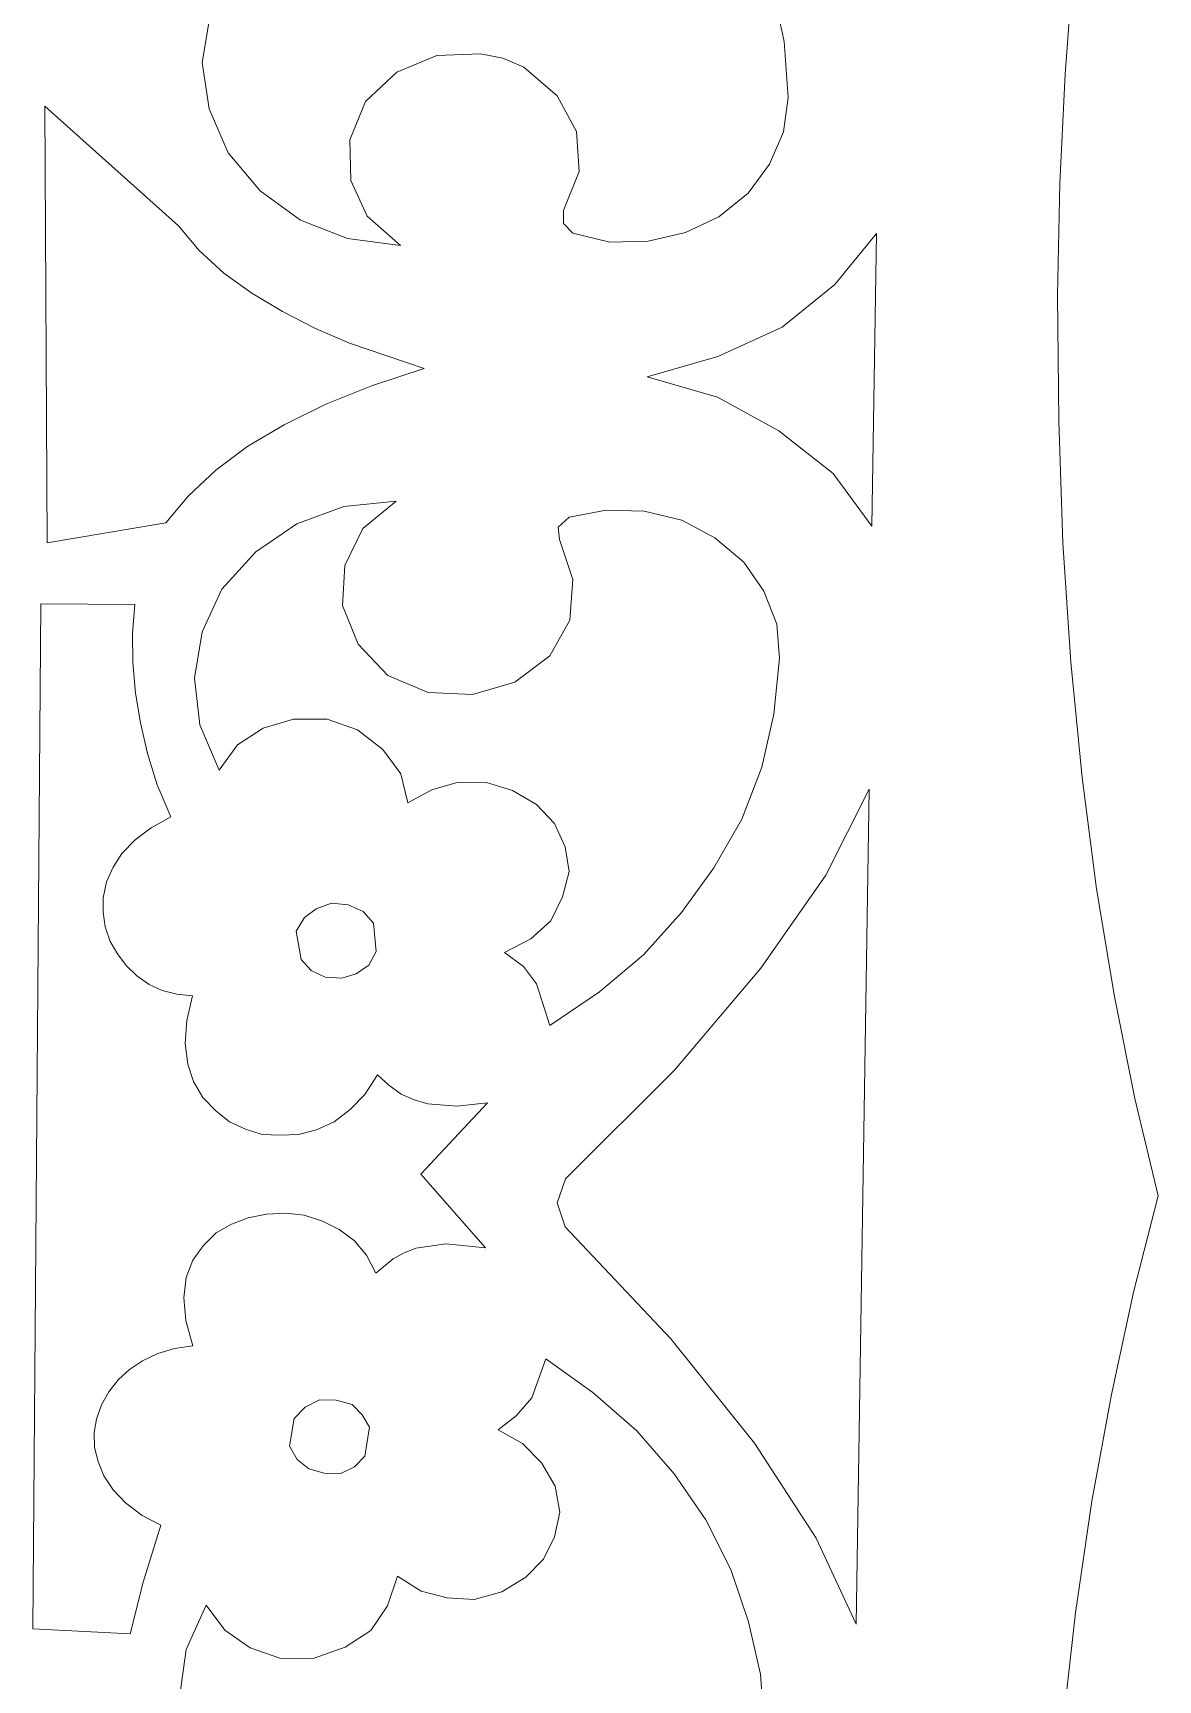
# Model space of a CAD drawing. Header units: inches. Extents: x -2.95 to 3.29, y -5.05 to 4.57.
# Drawn here: x -0.497 to 0.045, y 0.779 to 1.573 of the extents above; entities that cross this region are included whole.
import ezdxf

# ---------------------------------------------------------------- set-up
doc = ezdxf.new("R2010")
doc.units = ezdxf.units.IN
doc.header["$MEASUREMENT"] = 0
doc.layers.add('Katman 1', color=7, linetype='Continuous')

msp = doc.modelspace()

# ---------------------------------------------------------------- linework, layer by layer
at = {"layer": 'Katman 1', "color": 250, "lineweight": 9}
for points in [[(0.00054, 1.55276), (0.00054, 1.55276), (0.00443, 1.60453), (0.00443, 1.60453)], [(-0.14051, 1.59442), (-0.14051, 1.59442), (-0.13475, 1.5685), (-0.13475, 1.5685)], [(-0.41521, 1.55844), (-0.41521, 1.55844), (-0.4115, 1.58048), (-0.4115, 1.58048)], [(-0.13475, 1.5685), (-0.13475, 1.5685), (-0.13288, 1.54155), (-0.13288, 1.54155)], [(-0.41185, 1.53603), (-0.41185, 1.53603), (-0.41521, 1.55844), (-0.41521, 1.55844)], [(-0.30213, 1.56173), (-0.30213, 1.56173), (-0.32144, 1.55383), (-0.32144, 1.55383)], [(-0.28112, 1.56265), (-0.28112, 1.56265), (-0.30213, 1.56173), (-0.30213, 1.56173)], [(-0.2703, 1.56048), (-0.2703, 1.56048), (-0.28112, 1.56265), (-0.28112, 1.56265)], [(-0.26017, 1.5562), (-0.26017, 1.5562), (-0.2703, 1.56048), (-0.2703, 1.56048)], [(-0.24417, 1.54243), (-0.24417, 1.54243), (-0.26017, 1.5562), (-0.26017, 1.5562)], [(-0.32144, 1.55383), (-0.32144, 1.55383), (-0.33657, 1.53964), (-0.33657, 1.53964)], [(-0.00194, 1.50028), (-0.00194, 1.50028), (0.00054, 1.55276), (0.00054, 1.55276)], [(-0.33657, 1.53964), (-0.33657, 1.53964), (-0.34407, 1.52114), (-0.34407, 1.52114)], [(-0.23486, 1.52516), (-0.23486, 1.52516), (-0.24417, 1.54243), (-0.24417, 1.54243)], [(-0.13288, 1.54155), (-0.13288, 1.54155), (-0.13509, 1.52508), (-0.13509, 1.52508)], [(-0.49096, 1.53732), (-0.49096, 1.53732), (-0.48981, 1.32698), (-0.48981, 1.32698)], [(-0.42663, 1.47981), (-0.42663, 1.47981), (-0.49096, 1.53732), (-0.49096, 1.53732)], [(-0.40262, 1.51494), (-0.40262, 1.51494), (-0.41185, 1.53603), (-0.41185, 1.53603)], [(-0.23359, 1.50592), (-0.23359, 1.50592), (-0.23486, 1.52516), (-0.23486, 1.52516)], [(-0.13509, 1.52508), (-0.13509, 1.52508), (-0.14189, 1.5094), (-0.14189, 1.5094)], [(-0.34407, 1.52114), (-0.34407, 1.52114), (-0.34354, 1.50154), (-0.34354, 1.50154)], [(-0.38731, 1.49664), (-0.38731, 1.49664), (-0.40262, 1.51494), (-0.40262, 1.51494)], [(-0.14189, 1.5094), (-0.14189, 1.5094), (-0.15213, 1.4955), (-0.15213, 1.4955)], [(-0.34354, 1.50154), (-0.34354, 1.50154), (-0.33563, 1.48434), (-0.33563, 1.48434)], [(-0.24111, 1.48709), (-0.24111, 1.48709), (-0.23359, 1.50592), (-0.23359, 1.50592)], [(-0.00308, 1.44635), (-0.00308, 1.44635), (-0.00194, 1.50028), (-0.00194, 1.50028)], [(-0.36782, 1.48246), (-0.36782, 1.48246), (-0.38731, 1.49664), (-0.38731, 1.49664)], [(-0.15213, 1.4955), (-0.15213, 1.4955), (-0.16622, 1.48406), (-0.16622, 1.48406)], [(-0.33563, 1.48434), (-0.33563, 1.48434), (-0.31963, 1.47019), (-0.31963, 1.47019)], [(-0.24116, 1.4808), (-0.24116, 1.4808), (-0.24111, 1.48709), (-0.24111, 1.48709)], [(-0.41659, 1.46782), (-0.41659, 1.46782), (-0.42663, 1.47981), (-0.42663, 1.47981)], [(-0.34516, 1.47355), (-0.34516, 1.47355), (-0.36782, 1.48246), (-0.36782, 1.48246)], [(-0.23664, 1.47621), (-0.23664, 1.47621), (-0.24116, 1.4808), (-0.24116, 1.4808)], [(-0.21883, 1.47185), (-0.21883, 1.47185), (-0.23664, 1.47621), (-0.23664, 1.47621)], [(-0.18239, 1.4765), (-0.18239, 1.4765), (-0.20027, 1.47241), (-0.20027, 1.47241)], [(-0.16622, 1.48406), (-0.16622, 1.48406), (-0.18239, 1.4765), (-0.18239, 1.4765)], [(-0.31963, 1.47019), (-0.31963, 1.47019), (-0.34516, 1.47355), (-0.34516, 1.47355)], [(-0.20027, 1.47241), (-0.20027, 1.47241), (-0.21883, 1.47185), (-0.21883, 1.47185)], [(-0.11049, 1.45144), (-0.11049, 1.45144), (-0.09037, 1.47608), (-0.09037, 1.47608)], [(-0.09037, 1.47608), (-0.09037, 1.47608), (-0.09251, 1.33509), (-0.09251, 1.33509)], [(-0.40476, 1.45688), (-0.40476, 1.45688), (-0.41659, 1.46782), (-0.41659, 1.46782)], [(-0.39124, 1.44731), (-0.39124, 1.44731), (-0.40476, 1.45688), (-0.40476, 1.45688)], [(-0.37657, 1.43846), (-0.37657, 1.43846), (-0.39124, 1.44731), (-0.39124, 1.44731)], [(-0.13583, 1.43094), (-0.13583, 1.43094), (-0.11049, 1.45144), (-0.11049, 1.45144)], [(-0.00251, 1.38583), (-0.00251, 1.38583), (-0.00308, 1.44635), (-0.00308, 1.44635)], [(-0.36055, 1.43026), (-0.36055, 1.43026), (-0.37657, 1.43846), (-0.37657, 1.43846)], [(-0.34416, 1.42314), (-0.34416, 1.42314), (-0.36055, 1.43026), (-0.36055, 1.43026)], [(-0.16675, 1.41683), (-0.16675, 1.41683), (-0.13583, 1.43094), (-0.13583, 1.43094)], [(-0.3082, 1.41096), (-0.3082, 1.41096), (-0.34416, 1.42314), (-0.34416, 1.42314)], [(-0.20078, 1.40694), (-0.20078, 1.40694), (-0.16675, 1.41683), (-0.16675, 1.41683)], [(-0.33311, 1.40278), (-0.33311, 1.40278), (-0.3082, 1.41096), (-0.3082, 1.41096)], [(-0.1669, 1.39723), (-0.1669, 1.39723), (-0.20078, 1.40694), (-0.20078, 1.40694)], [(-0.35556, 1.3938), (-0.35556, 1.3938), (-0.33311, 1.40278), (-0.33311, 1.40278)], [(-0.13731, 1.38093), (-0.13731, 1.38093), (-0.1669, 1.39723), (-0.1669, 1.39723)], [(-0.37565, 1.38385), (-0.37565, 1.38385), (-0.35556, 1.3938), (-0.35556, 1.3938)], [(-0.39319, 1.37349), (-0.39319, 1.37349), (-0.37565, 1.38385), (-0.37565, 1.38385)], [(-0.1112, 1.36044), (-0.1112, 1.36044), (-0.13731, 1.38093), (-0.13731, 1.38093)], [(-0.00052, 1.32699), (-0.00052, 1.32699), (-0.00251, 1.38583), (-0.00251, 1.38583)], [(-0.40869, 1.36204), (-0.40869, 1.36204), (-0.39319, 1.37349), (-0.39319, 1.37349)], [(-0.42174, 1.34959), (-0.42174, 1.34959), (-0.40869, 1.36204), (-0.40869, 1.36204)], [(-0.09251, 1.33509), (-0.09251, 1.33509), (-0.1112, 1.36044), (-0.1112, 1.36044)], [(-0.43269, 1.33669), (-0.43269, 1.33669), (-0.42174, 1.34959), (-0.42174, 1.34959)], [(-0.34689, 1.34442), (-0.34689, 1.34442), (-0.36966, 1.3362), (-0.36966, 1.3362)], [(-0.32166, 1.347), (-0.32166, 1.347), (-0.34689, 1.34442), (-0.34689, 1.34442)], [(-0.33785, 1.33385), (-0.33785, 1.33385), (-0.32166, 1.347), (-0.32166, 1.347)], [(-0.22056, 1.34274), (-0.22056, 1.34274), (-0.23843, 1.33937), (-0.23843, 1.33937)], [(-0.20233, 1.34224), (-0.20233, 1.34224), (-0.22056, 1.34274), (-0.22056, 1.34274)], [(-0.18417, 1.33789), (-0.18417, 1.33789), (-0.20233, 1.34224), (-0.20233, 1.34224)], [(-0.48981, 1.32698), (-0.48981, 1.32698), (-0.43269, 1.33669), (-0.43269, 1.33669)], [(-0.36966, 1.3362), (-0.36966, 1.3362), (-0.38939, 1.3227), (-0.38939, 1.3227)], [(-0.34639, 1.31605), (-0.34639, 1.31605), (-0.33785, 1.33385), (-0.33785, 1.33385)], [(-0.23843, 1.33937), (-0.23843, 1.33937), (-0.24367, 1.33454), (-0.24367, 1.33454)], [(-0.24367, 1.33454), (-0.24367, 1.33454), (-0.24304, 1.32857), (-0.24304, 1.32857)], [(-0.16815, 1.32935), (-0.16815, 1.32935), (-0.18417, 1.33789), (-0.18417, 1.33789)], [(-0.24304, 1.32857), (-0.24304, 1.32857), (-0.23656, 1.30926), (-0.23656, 1.30926)], [(-0.15423, 1.31768), (-0.15423, 1.31768), (-0.16815, 1.32935), (-0.16815, 1.32935)], [(0.00325, 1.26957), (0.00325, 1.26957), (-0.00052, 1.32699), (-0.00052, 1.32699)], [(-0.38939, 1.3227), (-0.38939, 1.3227), (-0.40565, 1.30463), (-0.40565, 1.30463)], [(-0.14456, 1.30367), (-0.14456, 1.30367), (-0.15423, 1.31768), (-0.15423, 1.31768)], [(-0.34759, 1.29681), (-0.34759, 1.29681), (-0.34639, 1.31605), (-0.34639, 1.31605)], [(-0.40565, 1.30463), (-0.40565, 1.30463), (-0.41523, 1.28406), (-0.41523, 1.28406)], [(-0.23656, 1.30926), (-0.23656, 1.30926), (-0.23811, 1.28967), (-0.23811, 1.28967)], [(-0.13836, 1.28784), (-0.13836, 1.28784), (-0.14456, 1.30367), (-0.14456, 1.30367)], [(-0.49285, 1.29763), (-0.49285, 1.29763), (-0.49672, 0.80381), (-0.49672, 0.80381)], [(-0.44769, 1.29727), (-0.44769, 1.29727), (-0.49285, 1.29763), (-0.49285, 1.29763)], [(-0.44884, 1.28328), (-0.44884, 1.28328), (-0.44769, 1.29727), (-0.44769, 1.29727)], [(-0.34005, 1.27822), (-0.34005, 1.27822), (-0.34759, 1.29681), (-0.34759, 1.29681)], [(-0.23811, 1.28967), (-0.23811, 1.28967), (-0.24771, 1.27259), (-0.24771, 1.27259)], [(-0.13708, 1.27139), (-0.13708, 1.27139), (-0.13836, 1.28784), (-0.13836, 1.28784)], [(-0.4486, 1.26928), (-0.4486, 1.26928), (-0.44884, 1.28328), (-0.44884, 1.28328)], [(-0.41523, 1.28406), (-0.41523, 1.28406), (-0.41892, 1.26171), (-0.41892, 1.26171)], [(-0.32581, 1.26307), (-0.32581, 1.26307), (-0.34005, 1.27822), (-0.34005, 1.27822)], [(-0.24771, 1.27259), (-0.24771, 1.27259), (-0.26461, 1.25979), (-0.26461, 1.25979)], [(-0.13976, 1.24445), (-0.13976, 1.24445), (-0.13708, 1.27139), (-0.13708, 1.27139)], [(-0.44731, 1.25457), (-0.44731, 1.25457), (-0.4486, 1.26928), (-0.4486, 1.26928)], [(-0.30625, 1.25482), (-0.30625, 1.25482), (-0.32581, 1.26307), (-0.32581, 1.26307)], [(0.00874, 1.21386), (0.00874, 1.21386), (0.00325, 1.26957), (0.00325, 1.26957)], [(-0.44498, 1.2402), (-0.44498, 1.2402), (-0.44731, 1.25457), (-0.44731, 1.25457)], [(-0.41892, 1.26171), (-0.41892, 1.26171), (-0.41631, 1.23929), (-0.41631, 1.23929)], [(-0.28492, 1.25399), (-0.28492, 1.25399), (-0.30625, 1.25482), (-0.30625, 1.25482)], [(-0.26461, 1.25979), (-0.26461, 1.25979), (-0.28492, 1.25399), (-0.28492, 1.25399)], [(-0.44158, 1.22546), (-0.44158, 1.22546), (-0.44498, 1.2402), (-0.44498, 1.2402)], [(-0.41631, 1.23929), (-0.41631, 1.23929), (-0.40702, 1.2175), (-0.40702, 1.2175)], [(-0.38586, 1.23765), (-0.38586, 1.23765), (-0.37114, 1.24211), (-0.37114, 1.24211)], [(-0.37114, 1.24211), (-0.37114, 1.24211), (-0.35502, 1.24198), (-0.35502, 1.24198)], [(-0.35502, 1.24198), (-0.35502, 1.24198), (-0.34037, 1.23691), (-0.34037, 1.23691)], [(-0.14556, 1.21894), (-0.14556, 1.21894), (-0.13976, 1.24445), (-0.13976, 1.24445)], [(-0.39819, 1.2297), (-0.39819, 1.2297), (-0.38586, 1.23765), (-0.38586, 1.23765)], [(-0.34037, 1.23691), (-0.34037, 1.23691), (-0.3282, 1.22737), (-0.3282, 1.22737)], [(-0.43683, 1.21035), (-0.43683, 1.21035), (-0.44158, 1.22546), (-0.44158, 1.22546)], [(-0.40702, 1.2175), (-0.40702, 1.2175), (-0.39819, 1.2297), (-0.39819, 1.2297)], [(-0.3282, 1.22737), (-0.3282, 1.22737), (-0.31952, 1.21577), (-0.31952, 1.21577)], [(-0.31952, 1.21577), (-0.31952, 1.21577), (-0.31614, 1.20176), (-0.31614, 1.20176)], [(-0.1552, 1.19383), (-0.1552, 1.19383), (-0.14556, 1.21894), (-0.14556, 1.21894)], [(-0.43031, 1.19493), (-0.43031, 1.19493), (-0.43683, 1.21035), (-0.43683, 1.21035)], [(-0.31614, 1.20176), (-0.31614, 1.20176), (-0.30455, 1.20794), (-0.30455, 1.20794)], [(-0.30455, 1.20794), (-0.30455, 1.20794), (-0.29193, 1.21169), (-0.29193, 1.21169)], [(-0.29193, 1.21169), (-0.29193, 1.21169), (-0.27828, 1.21158), (-0.27828, 1.21158)], [(-0.27828, 1.21158), (-0.27828, 1.21158), (-0.26568, 1.20763), (-0.26568, 1.20763)], [(-0.26568, 1.20763), (-0.26568, 1.20763), (-0.2542, 1.2009), (-0.2542, 1.2009)], [(-0.11479, 1.16691), (-0.11479, 1.16691), (-0.09385, 1.20838), (-0.09385, 1.20838)], [(-0.09385, 1.20838), (-0.09385, 1.20838), (-0.10016, 0.80594), (-0.10016, 0.80594)], [(0.01565, 1.16029), (0.01565, 1.16029), (0.00874, 1.21386), (0.00874, 1.21386)], [(-0.2542, 1.2009), (-0.2542, 1.2009), (-0.2455, 1.19172), (-0.2455, 1.19172)], [(-0.43977, 1.18975), (-0.43977, 1.18975), (-0.43031, 1.19493), (-0.43031, 1.19493)], [(-0.2455, 1.19172), (-0.2455, 1.19172), (-0.24039, 1.18048), (-0.24039, 1.18048)], [(-0.16868, 1.17047), (-0.16868, 1.17047), (-0.1552, 1.19383), (-0.1552, 1.19383)], [(-0.45387, 1.17729), (-0.45387, 1.17729), (-0.44753, 1.18386), (-0.44753, 1.18386)], [(-0.44753, 1.18386), (-0.44753, 1.18386), (-0.43977, 1.18975), (-0.43977, 1.18975)], [(-0.45813, 1.17065), (-0.45813, 1.17065), (-0.45387, 1.17729), (-0.45387, 1.17729)], [(-0.24039, 1.18048), (-0.24039, 1.18048), (-0.23837, 1.16857), (-0.23837, 1.16857)], [(-0.46134, 1.16365), (-0.46134, 1.16365), (-0.45813, 1.17065), (-0.45813, 1.17065)], [(-0.23837, 1.16857), (-0.23837, 1.16857), (-0.24157, 1.15635), (-0.24157, 1.15635)], [(-0.18428, 1.1489), (-0.18428, 1.1489), (-0.16868, 1.17047), (-0.16868, 1.17047)], [(-0.14599, 1.122), (-0.14599, 1.122), (-0.11479, 1.16691), (-0.11479, 1.16691)], [(-0.46282, 1.15595), (-0.46282, 1.15595), (-0.46134, 1.16365), (-0.46134, 1.16365)], [(0.02436, 1.10844), (0.02436, 1.10844), (0.01565, 1.16029), (0.01565, 1.16029)], [(-0.46287, 1.14898), (-0.46287, 1.14898), (-0.46282, 1.15595), (-0.46282, 1.15595)], [(-0.35294, 1.15341), (-0.35294, 1.15341), (-0.36028, 1.15064), (-0.36028, 1.15064)], [(-0.3449, 1.15263), (-0.3449, 1.15263), (-0.35294, 1.15341), (-0.35294, 1.15341)], [(-0.33757, 1.14941), (-0.33757, 1.14941), (-0.3449, 1.15263), (-0.3449, 1.15263)], [(-0.24157, 1.15635), (-0.24157, 1.15635), (-0.24728, 1.14486), (-0.24728, 1.14486)], [(-0.46186, 1.14199), (-0.46186, 1.14199), (-0.46287, 1.14898), (-0.46287, 1.14898)], [(-0.36593, 1.14646), (-0.36593, 1.14646), (-0.36985, 1.13987), (-0.36985, 1.13987)], [(-0.36028, 1.15064), (-0.36028, 1.15064), (-0.36593, 1.14646), (-0.36593, 1.14646)], [(-0.3327, 1.14376), (-0.3327, 1.14376), (-0.33757, 1.14941), (-0.33757, 1.14941)], [(-0.33143, 1.13012), (-0.33143, 1.13012), (-0.3327, 1.14376), (-0.3327, 1.14376)], [(-0.24728, 1.14486), (-0.24728, 1.14486), (-0.2568, 1.13616), (-0.2568, 1.13616)], [(-0.20263, 1.12842), (-0.20263, 1.12842), (-0.18428, 1.1489), (-0.18428, 1.1489)], [(-0.4595, 1.13497), (-0.4595, 1.13497), (-0.46186, 1.14199), (-0.46186, 1.14199)], [(-0.45599, 1.12899), (-0.45599, 1.12899), (-0.4595, 1.13497), (-0.4595, 1.13497)], [(-0.36985, 1.13987), (-0.36985, 1.13987), (-0.36749, 1.1262), (-0.36749, 1.1262)], [(-0.2568, 1.13616), (-0.2568, 1.13616), (-0.26948, 1.12963), (-0.26948, 1.12963)], [(-0.45185, 1.12333), (-0.45185, 1.12333), (-0.45599, 1.12899), (-0.45599, 1.12899)], [(-0.33498, 1.12348), (-0.33498, 1.12348), (-0.33143, 1.13012), (-0.33143, 1.13012)], [(-0.26948, 1.12963), (-0.26948, 1.12963), (-0.26044, 1.1229), (-0.26044, 1.1229)], [(-0.22375, 1.11072), (-0.22375, 1.11072), (-0.20263, 1.12842), (-0.20263, 1.12842)], [(-0.44665, 1.11843), (-0.44665, 1.11843), (-0.45185, 1.12333), (-0.45185, 1.12333)], [(-0.36749, 1.1262), (-0.36749, 1.1262), (-0.36262, 1.12092), (-0.36262, 1.12092)], [(-0.36262, 1.12092), (-0.36262, 1.12092), (-0.356, 1.11772), (-0.356, 1.11772)], [(-0.34795, 1.11727), (-0.34795, 1.11727), (-0.34096, 1.11933), (-0.34096, 1.11933)], [(-0.34096, 1.11933), (-0.34096, 1.11933), (-0.33498, 1.12348), (-0.33498, 1.12348)], [(-0.26044, 1.1229), (-0.26044, 1.1229), (-0.25417, 1.11447), (-0.25417, 1.11447)], [(-0.18763, 1.07299), (-0.18763, 1.07299), (-0.14599, 1.122), (-0.14599, 1.122)], [(-0.44076, 1.11416), (-0.44076, 1.11416), (-0.44665, 1.11843), (-0.44665, 1.11843)], [(-0.43446, 1.11133), (-0.43446, 1.11133), (-0.44076, 1.11416), (-0.44076, 1.11416)], [(-0.42747, 1.1095), (-0.42747, 1.1095), (-0.43446, 1.11133), (-0.43446, 1.11133)], [(-0.356, 1.11772), (-0.356, 1.11772), (-0.34795, 1.11727), (-0.34795, 1.11727)], [(-0.25417, 1.11447), (-0.25417, 1.11447), (-0.24768, 1.09446), (-0.24768, 1.09446)], [(-0.41979, 1.10872), (-0.41979, 1.10872), (-0.42747, 1.1095), (-0.42747, 1.1095)], [(-0.42265, 1.09688), (-0.42265, 1.09688), (-0.41979, 1.10872), (-0.41979, 1.10872)], [(-0.24768, 1.09446), (-0.24768, 1.09446), (-0.22375, 1.11072), (-0.22375, 1.11072)], [(0.03413, 1.05933), (0.03413, 1.05933), (0.02436, 1.10844), (0.02436, 1.10844)], [(-0.42346, 1.08569), (-0.42346, 1.08569), (-0.42265, 1.09688), (-0.42265, 1.09688)], [(-0.42211, 1.07587), (-0.42211, 1.07587), (-0.42346, 1.08569), (-0.42346, 1.08569)], [(-0.4194, 1.06747), (-0.4194, 1.06747), (-0.42211, 1.07587), (-0.42211, 1.07587)], [(-0.24022, 1.02055), (-0.24022, 1.02055), (-0.18763, 1.07299), (-0.18763, 1.07299)], [(-0.41488, 1.0597), (-0.41488, 1.0597), (-0.4194, 1.06747), (-0.4194, 1.06747)], [(-0.33081, 1.0706), (-0.33081, 1.0706), (-0.33684, 1.06122), (-0.33684, 1.06122)], [(-0.32527, 1.06565), (-0.32527, 1.06565), (-0.33081, 1.0706), (-0.33081, 1.0706)], [(-0.31935, 1.06142), (-0.31935, 1.06142), (-0.32527, 1.06565), (-0.32527, 1.06565)], [(-0.40864, 1.05337), (-0.40864, 1.05337), (-0.41488, 1.0597), (-0.41488, 1.0597)], [(-0.33684, 1.06122), (-0.33684, 1.06122), (-0.34387, 1.0539), (-0.34387, 1.0539)], [(-0.31306, 1.05857), (-0.31306, 1.05857), (-0.31935, 1.06142), (-0.31935, 1.06142)], [(-0.30645, 1.05677), (-0.30645, 1.05677), (-0.31306, 1.05857), (-0.31306, 1.05857)], [(-0.30985, 1.02283), (-0.30985, 1.02283), (-0.27773, 1.05725), (-0.27773, 1.05725)], [(-0.29244, 1.05561), (-0.29244, 1.05561), (-0.30645, 1.05677), (-0.30645, 1.05677)], [(-0.27773, 1.05725), (-0.27773, 1.05725), (-0.29244, 1.05561), (-0.29244, 1.05561)], [(0.0453, 1.01233), (0.0453, 1.01233), (0.03413, 1.05933), (0.03413, 1.05933)], [(-0.40204, 1.04807), (-0.40204, 1.04807), (-0.40864, 1.05337), (-0.40864, 1.05337)], [(-0.3944, 1.0445), (-0.3944, 1.0445), (-0.40204, 1.04807), (-0.40204, 1.04807)], [(-0.35163, 1.04801), (-0.35163, 1.04801), (-0.36009, 1.04423), (-0.36009, 1.04423)], [(-0.34387, 1.0539), (-0.34387, 1.0539), (-0.35163, 1.04801), (-0.35163, 1.04801)], [(-0.38633, 1.04199), (-0.38633, 1.04199), (-0.3944, 1.0445), (-0.3944, 1.0445)], [(-0.37759, 1.04159), (-0.37759, 1.04159), (-0.38633, 1.04199), (-0.38633, 1.04199)], [(-0.36886, 1.04185), (-0.36886, 1.04185), (-0.37759, 1.04159), (-0.37759, 1.04159)], [(-0.36009, 1.04423), (-0.36009, 1.04423), (-0.36886, 1.04185), (-0.36886, 1.04185)], [(-0.27866, 0.98725), (-0.27866, 0.98725), (-0.30985, 1.02283), (-0.30985, 1.02283)], [(-0.24413, 1.00905), (-0.24413, 1.00905), (-0.24022, 1.02055), (-0.24022, 1.02055)], [(-0.2404, 0.99744), (-0.2404, 0.99744), (-0.24413, 1.00905), (-0.24413, 1.00905)], [(0.0334, 0.96587), (0.0334, 0.96587), (0.0453, 1.01233), (0.0453, 1.01233)], [(-0.40103, 0.9987), (-0.40103, 0.9987), (-0.39296, 1.0018), (-0.39296, 1.0018)], [(-0.39296, 1.0018), (-0.39296, 1.0018), (-0.38419, 1.00348), (-0.38419, 1.00348)], [(-0.38419, 1.00348), (-0.38419, 1.00348), (-0.37507, 1.00407), (-0.37507, 1.00407)], [(-0.37507, 1.00407), (-0.37507, 1.00407), (-0.36601, 1.003), (-0.36601, 1.003)], [(-0.36601, 1.003), (-0.36601, 1.003), (-0.35726, 1.00011), (-0.35726, 1.00011)], [(-0.35726, 1.00011), (-0.35726, 1.00011), (-0.34924, 0.9962), (-0.34924, 0.9962)], [(-0.41473, 0.98832), (-0.41473, 0.98832), (-0.40839, 0.99456), (-0.40839, 0.99456)], [(-0.40839, 0.99456), (-0.40839, 0.99456), (-0.40103, 0.9987), (-0.40103, 0.9987)], [(-0.34924, 0.9962), (-0.34924, 0.9962), (-0.34197, 0.99088), (-0.34197, 0.99088)], [(-0.18935, 0.94352), (-0.18935, 0.94352), (-0.2404, 0.99744), (-0.2404, 0.99744)], [(-0.41974, 0.98136), (-0.41974, 0.98136), (-0.41473, 0.98832), (-0.41473, 0.98832)], [(-0.34197, 0.99088), (-0.34197, 0.99088), (-0.33607, 0.98383), (-0.33607, 0.98383)], [(-0.32311, 0.982), (-0.32311, 0.982), (-0.31822, 0.98478), (-0.31822, 0.98478)], [(-0.31822, 0.98478), (-0.31822, 0.98478), (-0.31222, 0.98714), (-0.31222, 0.98714)], [(-0.31222, 0.98714), (-0.31222, 0.98714), (-0.30557, 0.98817), (-0.30557, 0.98817)], [(-0.30557, 0.98817), (-0.30557, 0.98817), (-0.29785, 0.98916), (-0.29785, 0.98916)], [(-0.29785, 0.98916), (-0.29785, 0.98916), (-0.27866, 0.98725), (-0.27866, 0.98725)], [(-0.42292, 0.97298), (-0.42292, 0.97298), (-0.41974, 0.98136), (-0.41974, 0.98136)], [(-0.33607, 0.98383), (-0.33607, 0.98383), (-0.33156, 0.97506), (-0.33156, 0.97506)], [(-0.33156, 0.97506), (-0.33156, 0.97506), (-0.32311, 0.982), (-0.32311, 0.982)], [(-0.42406, 0.96319), (-0.42406, 0.96319), (-0.42292, 0.97298), (-0.42292, 0.97298)], [(-0.42308, 0.95233), (-0.42308, 0.95233), (-0.42406, 0.96319), (-0.42406, 0.96319)], [(0.02286, 0.91663), (0.02286, 0.91663), (0.0334, 0.96587), (0.0334, 0.96587)], [(-0.41969, 0.94009), (-0.41969, 0.94009), (-0.42308, 0.95233), (-0.42308, 0.95233)], [(-0.43654, 0.93635), (-0.43654, 0.93635), (-0.42845, 0.93873), (-0.42845, 0.93873)], [(-0.42845, 0.93873), (-0.42845, 0.93873), (-0.41969, 0.94009), (-0.41969, 0.94009)], [(-0.14916, 0.89314), (-0.14916, 0.89314), (-0.18935, 0.94352), (-0.18935, 0.94352)], [(-0.4555, 0.92388), (-0.4555, 0.92388), (-0.45025, 0.92875), (-0.45025, 0.92875)], [(-0.45025, 0.92875), (-0.45025, 0.92875), (-0.44388, 0.9329), (-0.44388, 0.9329)], [(-0.44388, 0.9329), (-0.44388, 0.9329), (-0.43654, 0.93635), (-0.43654, 0.93635)], [(-0.25645, 0.91496), (-0.25645, 0.91496), (-0.24963, 0.93384), (-0.24963, 0.93384)], [(-0.24963, 0.93384), (-0.24963, 0.93384), (-0.227, 0.91755), (-0.227, 0.91755)], [(-0.46011, 0.91798), (-0.46011, 0.91798), (-0.4555, 0.92388), (-0.4555, 0.92388)], [(-0.46367, 0.91172), (-0.46367, 0.91172), (-0.46011, 0.91798), (-0.46011, 0.91798)], [(-0.36565, 0.91057), (-0.36565, 0.91057), (-0.35864, 0.91405), (-0.35864, 0.91405)], [(-0.35864, 0.91405), (-0.35864, 0.91405), (-0.35059, 0.91398), (-0.35059, 0.91398)], [(-0.35059, 0.91398), (-0.35059, 0.91398), (-0.34293, 0.91179), (-0.34293, 0.91179)], [(-0.26385, 0.90629), (-0.26385, 0.90629), (-0.25645, 0.91496), (-0.25645, 0.91496)], [(-0.227, 0.91755), (-0.227, 0.91755), (-0.20581, 0.89916), (-0.20581, 0.89916)], [(0.01334, 0.86526), (0.01334, 0.86526), (0.02286, 0.91663), (0.02286, 0.91663)], [(-0.46724, 0.89841), (-0.46724, 0.89841), (-0.46617, 0.90474), (-0.46617, 0.90474)], [(-0.46617, 0.90474), (-0.46617, 0.90474), (-0.46367, 0.91172), (-0.46367, 0.91172)], [(-0.37315, 0.89174), (-0.37315, 0.89174), (-0.37093, 0.90501), (-0.37093, 0.90501)], [(-0.37093, 0.90501), (-0.37093, 0.90501), (-0.36565, 0.91057), (-0.36565, 0.91057)], [(-0.34293, 0.91179), (-0.34293, 0.91179), (-0.33805, 0.90687), (-0.33805, 0.90687)], [(-0.33805, 0.90687), (-0.33805, 0.90687), (-0.33461, 0.90086), (-0.33461, 0.90086)], [(-0.27268, 0.89969), (-0.27268, 0.89969), (-0.26385, 0.90629), (-0.26385, 0.90629)], [(-0.46699, 0.89109), (-0.46699, 0.89109), (-0.46724, 0.89841), (-0.46724, 0.89841)], [(-0.33461, 0.90086), (-0.33461, 0.90086), (-0.33683, 0.88692), (-0.33683, 0.88692)], [(-0.26082, 0.89297), (-0.26082, 0.89297), (-0.27268, 0.89969), (-0.27268, 0.89969)], [(-0.20581, 0.89916), (-0.20581, 0.89916), (-0.18778, 0.87837), (-0.18778, 0.87837)], [(-0.46528, 0.88442), (-0.46528, 0.88442), (-0.46699, 0.89109), (-0.46699, 0.89109)], [(-0.36938, 0.8854), (-0.36938, 0.8854), (-0.37315, 0.89174), (-0.37315, 0.89174)], [(-0.25178, 0.88376), (-0.25178, 0.88376), (-0.26082, 0.89297), (-0.26082, 0.89297)], [(-0.11943, 0.84741), (-0.11943, 0.84741), (-0.14916, 0.89314), (-0.14916, 0.89314)], [(-0.46252, 0.87742), (-0.46252, 0.87742), (-0.46528, 0.88442), (-0.46528, 0.88442)], [(-0.36381, 0.88085), (-0.36381, 0.88085), (-0.36938, 0.8854), (-0.36938, 0.8854)], [(-0.34174, 0.88172), (-0.34174, 0.88172), (-0.34843, 0.87861), (-0.34843, 0.87861)], [(-0.33683, 0.88692), (-0.33683, 0.88692), (-0.34174, 0.88172), (-0.34174, 0.88172)], [(-0.2452, 0.87253), (-0.2452, 0.87253), (-0.25178, 0.88376), (-0.25178, 0.88376)], [(-0.45801, 0.87072), (-0.45801, 0.87072), (-0.46252, 0.87742), (-0.46252, 0.87742)], [(-0.3565, 0.87867), (-0.3565, 0.87867), (-0.36381, 0.88085), (-0.36381, 0.88085)], [(-0.34843, 0.87861), (-0.34843, 0.87861), (-0.3565, 0.87867), (-0.3565, 0.87867)], [(-0.18778, 0.87837), (-0.18778, 0.87837), (-0.17257, 0.8562), (-0.17257, 0.8562)], [(-0.45213, 0.8644), (-0.45213, 0.8644), (-0.45801, 0.87072), (-0.45801, 0.87072)], [(-0.2429, 0.85991), (-0.2429, 0.85991), (-0.2452, 0.87253), (-0.2452, 0.87253)], [(0.00559, 0.81145), (0.00559, 0.81145), (0.01334, 0.86526), (0.01334, 0.86526)], [(-0.44413, 0.85833), (-0.44413, 0.85833), (-0.45213, 0.8644), (-0.45213, 0.8644)], [(-0.43507, 0.85373), (-0.43507, 0.85373), (-0.44413, 0.85833), (-0.44413, 0.85833)], [(-0.24539, 0.84804), (-0.24539, 0.84804), (-0.2429, 0.85991), (-0.2429, 0.85991)], [(-0.44369, 0.82615), (-0.44369, 0.82615), (-0.43507, 0.85373), (-0.43507, 0.85373)], [(-0.17257, 0.8562), (-0.17257, 0.8562), (-0.16051, 0.83233), (-0.16051, 0.83233)], [(-0.25075, 0.83724), (-0.25075, 0.83724), (-0.24539, 0.84804), (-0.24539, 0.84804)], [(-0.10016, 0.80594), (-0.10016, 0.80594), (-0.11943, 0.84741), (-0.11943, 0.84741)], [(-0.25922, 0.82857), (-0.25922, 0.82857), (-0.25075, 0.83724), (-0.25075, 0.83724)], [(-0.44982, 0.80135), (-0.44982, 0.80135), (-0.44369, 0.82615), (-0.44369, 0.82615)], [(-0.32584, 0.81474), (-0.32584, 0.81474), (-0.32117, 0.82906), (-0.32117, 0.82906)], [(-0.32117, 0.82906), (-0.32117, 0.82906), (-0.30965, 0.82194), (-0.30965, 0.82194)], [(-0.27083, 0.82164), (-0.27083, 0.82164), (-0.25922, 0.82857), (-0.25922, 0.82857)], [(-0.16051, 0.83233), (-0.16051, 0.83233), (-0.15193, 0.80704), (-0.15193, 0.80704)], [(-0.30965, 0.82194), (-0.30965, 0.82194), (-0.29712, 0.81867), (-0.29712, 0.81867)], [(-0.29712, 0.81867), (-0.29712, 0.81867), (-0.28415, 0.8179), (-0.28415, 0.8179)], [(-0.28415, 0.8179), (-0.28415, 0.8179), (-0.27083, 0.82164), (-0.27083, 0.82164)], [(-0.42292, 0.79379), (-0.42292, 0.79379), (-0.41331, 0.81507), (-0.41331, 0.81507)], [(-0.41331, 0.81507), (-0.41331, 0.81507), (-0.40434, 0.80309), (-0.40434, 0.80309)], [(-0.334, 0.80289), (-0.334, 0.80289), (-0.32584, 0.81474), (-0.32584, 0.81474)], [(-0.00078, 0.75585), (-0.00078, 0.75585), (0.00559, 0.81145), (0.00559, 0.81145)], [(-0.49672, 0.80381), (-0.49672, 0.80381), (-0.44982, 0.80135), (-0.44982, 0.80135)], [(-0.40434, 0.80309), (-0.40434, 0.80309), (-0.39212, 0.79461), (-0.39212, 0.79461)], [(-0.34629, 0.79492), (-0.34629, 0.79492), (-0.334, 0.80289), (-0.334, 0.80289)], [(-0.15193, 0.80704), (-0.15193, 0.80704), (-0.14617, 0.78181), (-0.14617, 0.78181)], [(-0.42592, 0.77174), (-0.42592, 0.77174), (-0.42292, 0.79379), (-0.42292, 0.79379)], [(-0.39212, 0.79461), (-0.39212, 0.79461), (-0.3778, 0.78961), (-0.3778, 0.78961)], [(-0.36173, 0.78949), (-0.36173, 0.78949), (-0.34629, 0.79492), (-0.34629, 0.79492)], [(-0.3778, 0.78961), (-0.3778, 0.78961), (-0.36173, 0.78949), (-0.36173, 0.78949)], [(-0.14617, 0.78181), (-0.14617, 0.78181), (-0.14432, 0.75446), (-0.14432, 0.75446)]]:
    msp.add_open_spline(points, degree=3, dxfattribs=at)

doc.saveas('drawing.dxf')
